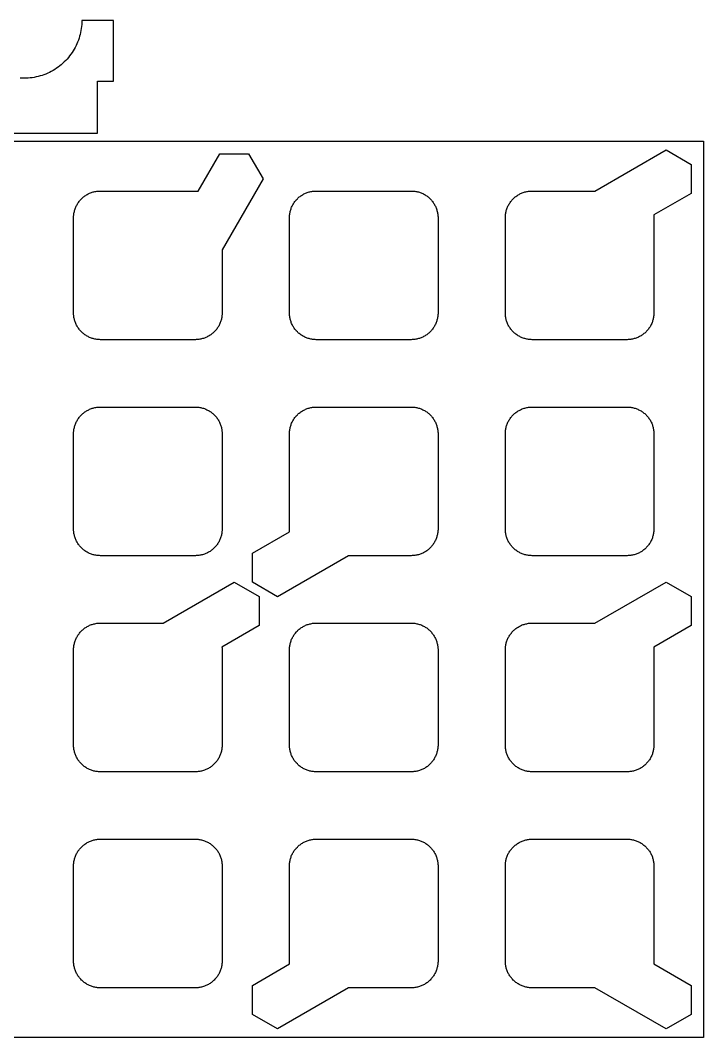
# Model space of a CAD drawing. Header units: millimetres. Extents: x -12 to 325, y -161 to 218.
# Drawn here: x 125.7 to 204.8, y -160.6 to -42.9 of the extents above; entities that cross this region are included whole.
import ezdxf

# ---------------------------------------------------------------- set-up
doc = ezdxf.new("R2010")
doc.units = ezdxf.units.MM
doc.header["$MEASUREMENT"] = 0
doc.layers.add('plot', color=12, linetype='Continuous', true_color=0xb80000)

msp = doc.modelspace()

# ---------------------------------------------------------------- linework, layer by layer
at = {"layer": 'plot'}
for points in [[(132.82, -42.88), (132.81, -43.11), (132.8, -43.35), (132.78, -43.58), (132.75, -43.81), (132.71, -44.04), (132.67, -44.27), (132.62, -44.5), (132.56, -44.72), (132.49, -44.95), (132.41, -45.17), (132.33, -45.39), (132.24, -45.6), (132.14, -45.81), (132.04, -46.02), (131.92, -46.22), (131.8, -46.42), (131.68, -46.62), (131.54, -46.81), (131.4, -47), (131.26, -47.18), (131.1, -47.36), (130.95, -47.53), (130.78, -47.69), (130.61, -47.85), (130.43, -48.01), (130.25, -48.15), (130.07, -48.29), (129.88, -48.43), (129.68, -48.56), (129.48, -48.68), (129.28, -48.79), (129.07, -48.9), (128.86, -49), (128.64, -49.09), (128.43, -49.17), (128.21, -49.25), (127.98, -49.32), (127.76, -49.38), (127.53, -49.43), (127.3, -49.48), (127.07, -49.52), (126.84, -49.55), (126.61, -49.57), (126.38, -49.58), (126.14, -49.59), (125.91, -49.58), (125.68, -49.57)], [(136.5, -42.88), (132.82, -42.88)], [(136.5, -49.93), (136.5, -42.88)], [(134.61, -52.93), (134.61, -49.93)], [(134.61, -49.93), (136.5, -49.93)], [(134.61, -55.93), (134.61, -52.93)], [(117.61, -55.93), (126.11, -55.93)], [(126.11, -55.93), (134.61, -55.93)], [(101.09, -56.86), (204.82, -56.86), (204.82, -160.59), (101.09, -160.59)], [(146.29, -62.64), (148.78, -58.33)], [(148.78, -58.33), (152.13, -58.33), (153.81, -61.23)], [(192.23, -62.63), (200.46, -57.88)], [(200.46, -57.88), (203.36, -59.55), (203.36, -62.9)], [(153.81, -61.23), (149.06, -69.45)], [(131.86, -65.73), (131.86, -65.62), (131.86, -65.51), (131.87, -65.41), (131.89, -65.3), (131.9, -65.2), (131.92, -65.1), (131.95, -64.99), (131.97, -64.89), (132, -64.79), (132.04, -64.69), (132.07, -64.59), (132.11, -64.49), (132.16, -64.39), (132.2, -64.3), (132.26, -64.21), (132.31, -64.12), (132.37, -64.03), (132.42, -63.94), (132.49, -63.85), (132.55, -63.77), (132.62, -63.69), (132.69, -63.61), (132.77, -63.53), (132.84, -63.46), (132.92, -63.39), (133, -63.32), (133.08, -63.26), (133.17, -63.19), (133.26, -63.13), (133.35, -63.08), (133.44, -63.02), (133.53, -62.97), (133.63, -62.93), (133.72, -62.88), (133.82, -62.84), (133.92, -62.8), (134.02, -62.77), (134.12, -62.74), (134.22, -62.71), (134.33, -62.69), (134.43, -62.67), (134.54, -62.65), (134.64, -62.64), (134.75, -62.63), (134.85, -62.63), (134.96, -62.63)], [(134.96, -62.63), (145.96, -62.63)], [(145.96, -62.63), (146.06, -62.63), (146.17, -62.63), (146.27, -62.64), (146.29, -62.64)], [(156.86, -65.73), (156.86, -65.62), (156.86, -65.51), (156.87, -65.41), (156.89, -65.3), (156.9, -65.2), (156.92, -65.1), (156.95, -64.99), (156.97, -64.89), (157, -64.79), (157.04, -64.69), (157.07, -64.59), (157.11, -64.49), (157.16, -64.39), (157.2, -64.3), (157.26, -64.21), (157.31, -64.12), (157.37, -64.03), (157.42, -63.94), (157.49, -63.85), (157.55, -63.77), (157.62, -63.69), (157.69, -63.61), (157.77, -63.53), (157.84, -63.46), (157.92, -63.39), (158, -63.32), (158.08, -63.26), (158.17, -63.19), (158.26, -63.13), (158.35, -63.08), (158.44, -63.02), (158.53, -62.97), (158.63, -62.93), (158.72, -62.88), (158.82, -62.84), (158.92, -62.8), (159.02, -62.77), (159.12, -62.74), (159.22, -62.71), (159.33, -62.69), (159.43, -62.67), (159.54, -62.65), (159.64, -62.64), (159.75, -62.63), (159.85, -62.63), (159.96, -62.63)], [(159.96, -62.63), (170.96, -62.63)], [(170.96, -62.63), (171.06, -62.63), (171.17, -62.63), (171.27, -62.64), (171.38, -62.65), (171.48, -62.67), (171.59, -62.69), (171.69, -62.71), (171.79, -62.74), (171.9, -62.77), (172, -62.8), (172.09, -62.84), (172.19, -62.88), (172.29, -62.93), (172.38, -62.97), (172.48, -63.02), (172.57, -63.08), (172.66, -63.13), (172.75, -63.19), (172.83, -63.26), (172.91, -63.32), (172.99, -63.39), (173.07, -63.46), (173.15, -63.53), (173.22, -63.61), (173.29, -63.69), (173.36, -63.77), (173.43, -63.85), (173.49, -63.94), (173.55, -64.03), (173.61, -64.12), (173.66, -64.21), (173.71, -64.3), (173.76, -64.39), (173.8, -64.49), (173.84, -64.59), (173.88, -64.69), (173.91, -64.79), (173.94, -64.89), (173.97, -64.99), (173.99, -65.1), (174.01, -65.2), (174.03, -65.3), (174.04, -65.41), (174.05, -65.51), (174.06, -65.62), (174.06, -65.73)], [(181.86, -65.73), (181.86, -65.62), (181.86, -65.51), (181.87, -65.41), (181.89, -65.3), (181.9, -65.2), (181.92, -65.1), (181.95, -64.99), (181.97, -64.89), (182, -64.79), (182.04, -64.69), (182.07, -64.59), (182.11, -64.49), (182.16, -64.39), (182.2, -64.3), (182.26, -64.21), (182.31, -64.12), (182.37, -64.03), (182.42, -63.94), (182.49, -63.85), (182.55, -63.77), (182.62, -63.69), (182.69, -63.61), (182.77, -63.53), (182.84, -63.46), (182.92, -63.39), (183, -63.32), (183.08, -63.26), (183.17, -63.19), (183.26, -63.13), (183.35, -63.08), (183.44, -63.02), (183.53, -62.97), (183.63, -62.93), (183.72, -62.88), (183.82, -62.84), (183.92, -62.8), (184.02, -62.77), (184.12, -62.74), (184.22, -62.71), (184.33, -62.69), (184.43, -62.67), (184.54, -62.65), (184.64, -62.64), (184.75, -62.63), (184.85, -62.63), (184.96, -62.63)], [(184.96, -62.63), (192.23, -62.63)], [(203.36, -62.9), (199.04, -65.39)], [(131.86, -76.73), (131.86, -65.73)], [(156.86, -76.73), (156.86, -65.73)], [(174.06, -65.73), (174.06, -76.73)], [(181.86, -76.73), (181.86, -65.73)], [(199.04, -65.39), (199.04, -65.41), (199.05, -65.51), (199.06, -65.62), (199.06, -65.73)], [(199.06, -65.73), (199.06, -76.73)], [(149.06, -69.45), (149.06, -76.73)], [(134.96, -79.83), (134.85, -79.82), (134.75, -79.82), (134.64, -79.81), (134.54, -79.8), (134.43, -79.78), (134.33, -79.76), (134.22, -79.74), (134.12, -79.71), (134.02, -79.68), (133.92, -79.65), (133.82, -79.61), (133.72, -79.57), (133.63, -79.53), (133.53, -79.48), (133.44, -79.43), (133.35, -79.37), (133.26, -79.32), (133.17, -79.26), (133.08, -79.2), (133, -79.13), (132.92, -79.06), (132.84, -78.99), (132.77, -78.92), (132.69, -78.84), (132.62, -78.76), (132.55, -78.68), (132.49, -78.6), (132.42, -78.51), (132.37, -78.43), (132.31, -78.34), (132.26, -78.25), (132.2, -78.15), (132.16, -78.06), (132.11, -77.96), (132.07, -77.86), (132.04, -77.76), (132, -77.66), (131.97, -77.56), (131.95, -77.46), (131.92, -77.36), (131.9, -77.25), (131.89, -77.15), (131.87, -77.04), (131.86, -76.94), (131.86, -76.83), (131.86, -76.73)], [(149.06, -76.73), (149.06, -76.83), (149.05, -76.94), (149.04, -77.04), (149.03, -77.15), (149.01, -77.25), (148.99, -77.36), (148.97, -77.46), (148.94, -77.56), (148.91, -77.66), (148.88, -77.76), (148.84, -77.86), (148.8, -77.96), (148.76, -78.06), (148.71, -78.15), (148.66, -78.25), (148.61, -78.34), (148.55, -78.43), (148.49, -78.51), (148.43, -78.6), (148.36, -78.68), (148.29, -78.76), (148.22, -78.84), (148.15, -78.92), (148.07, -78.99), (147.99, -79.06), (147.91, -79.13), (147.83, -79.2), (147.75, -79.26), (147.66, -79.32), (147.57, -79.37), (147.48, -79.43), (147.38, -79.48), (147.29, -79.53), (147.19, -79.57), (147.09, -79.61), (147, -79.65), (146.9, -79.68), (146.79, -79.71), (146.69, -79.74), (146.59, -79.76), (146.48, -79.78), (146.38, -79.8), (146.27, -79.81), (146.17, -79.82), (146.06, -79.82), (145.96, -79.83)], [(159.96, -79.83), (159.85, -79.82), (159.75, -79.82), (159.64, -79.81), (159.54, -79.8), (159.43, -79.78), (159.33, -79.76), (159.22, -79.74), (159.12, -79.71), (159.02, -79.68), (158.92, -79.65), (158.82, -79.61), (158.72, -79.57), (158.63, -79.53), (158.53, -79.48), (158.44, -79.43), (158.35, -79.37), (158.26, -79.32), (158.17, -79.26), (158.08, -79.2), (158, -79.13), (157.92, -79.06), (157.84, -78.99), (157.77, -78.92), (157.69, -78.84), (157.62, -78.76), (157.55, -78.68), (157.49, -78.6), (157.42, -78.51), (157.37, -78.43), (157.31, -78.34), (157.26, -78.25), (157.2, -78.15), (157.16, -78.06), (157.11, -77.96), (157.07, -77.86), (157.04, -77.76), (157, -77.66), (156.97, -77.56), (156.95, -77.46), (156.92, -77.36), (156.9, -77.25), (156.89, -77.15), (156.87, -77.04), (156.86, -76.94), (156.86, -76.83), (156.86, -76.73)], [(174.06, -76.73), (174.06, -76.83), (174.05, -76.94), (174.04, -77.04), (174.03, -77.15), (174.01, -77.25), (173.99, -77.36), (173.97, -77.46), (173.94, -77.56), (173.91, -77.66), (173.88, -77.76), (173.84, -77.86), (173.8, -77.96), (173.76, -78.06), (173.71, -78.15), (173.66, -78.25), (173.61, -78.34), (173.55, -78.43), (173.49, -78.51), (173.43, -78.6), (173.36, -78.68), (173.29, -78.76), (173.22, -78.84), (173.15, -78.92), (173.07, -78.99), (172.99, -79.06), (172.91, -79.13), (172.83, -79.2), (172.75, -79.26), (172.66, -79.32), (172.57, -79.37), (172.48, -79.43), (172.38, -79.48), (172.29, -79.53), (172.19, -79.57), (172.09, -79.61), (172, -79.65), (171.9, -79.68), (171.79, -79.71), (171.69, -79.74), (171.59, -79.76), (171.48, -79.78), (171.38, -79.8), (171.27, -79.81), (171.17, -79.82), (171.06, -79.82), (170.96, -79.83)], [(184.96, -79.83), (184.85, -79.82), (184.75, -79.82), (184.64, -79.81), (184.54, -79.8), (184.43, -79.78), (184.33, -79.76), (184.22, -79.74), (184.12, -79.71), (184.02, -79.68), (183.92, -79.65), (183.82, -79.61), (183.72, -79.57), (183.63, -79.53), (183.53, -79.48), (183.44, -79.43), (183.35, -79.37), (183.26, -79.32), (183.17, -79.26), (183.08, -79.2), (183, -79.13), (182.92, -79.06), (182.84, -78.99), (182.77, -78.92), (182.69, -78.84), (182.62, -78.76), (182.55, -78.68), (182.49, -78.6), (182.42, -78.51), (182.37, -78.43), (182.31, -78.34), (182.26, -78.25), (182.2, -78.15), (182.16, -78.06), (182.11, -77.96), (182.07, -77.86), (182.04, -77.76), (182, -77.66), (181.97, -77.56), (181.95, -77.46), (181.92, -77.36), (181.9, -77.25), (181.89, -77.15), (181.87, -77.04), (181.86, -76.94), (181.86, -76.83), (181.86, -76.73)], [(199.06, -76.73), (199.06, -76.83), (199.05, -76.94), (199.04, -77.04), (199.03, -77.15), (199.01, -77.25), (198.99, -77.36), (198.97, -77.46), (198.94, -77.56), (198.91, -77.66), (198.88, -77.76), (198.84, -77.86), (198.8, -77.96), (198.76, -78.06), (198.71, -78.15), (198.66, -78.25), (198.61, -78.34), (198.55, -78.43), (198.49, -78.51), (198.43, -78.6), (198.36, -78.68), (198.29, -78.76), (198.22, -78.84), (198.15, -78.92), (198.07, -78.99), (197.99, -79.06), (197.91, -79.13), (197.83, -79.2), (197.75, -79.26), (197.66, -79.32), (197.57, -79.37), (197.48, -79.43), (197.38, -79.48), (197.29, -79.53), (197.19, -79.57), (197.09, -79.61), (197, -79.65), (196.9, -79.68), (196.79, -79.71), (196.69, -79.74), (196.59, -79.76), (196.48, -79.78), (196.38, -79.8), (196.27, -79.81), (196.17, -79.82), (196.06, -79.82), (195.96, -79.83)], [(145.96, -79.83), (134.96, -79.83)], [(170.96, -79.83), (159.96, -79.83)], [(195.96, -79.83), (184.96, -79.83)], [(131.86, -90.73), (131.86, -90.62), (131.86, -90.51), (131.87, -90.41), (131.89, -90.3), (131.9, -90.2), (131.92, -90.1), (131.95, -89.99), (131.97, -89.89), (132, -89.79), (132.04, -89.69), (132.07, -89.59), (132.11, -89.49), (132.16, -89.39), (132.2, -89.3), (132.26, -89.21), (132.31, -89.12), (132.37, -89.03), (132.42, -88.94), (132.49, -88.85), (132.55, -88.77), (132.62, -88.69), (132.69, -88.61), (132.77, -88.53), (132.84, -88.46), (132.92, -88.39), (133, -88.32), (133.08, -88.26), (133.17, -88.19), (133.26, -88.13), (133.35, -88.08), (133.44, -88.02), (133.53, -87.97), (133.63, -87.93), (133.72, -87.88), (133.82, -87.84), (133.92, -87.8), (134.02, -87.77), (134.12, -87.74), (134.22, -87.71), (134.33, -87.69), (134.43, -87.67), (134.54, -87.65), (134.64, -87.64), (134.75, -87.63), (134.85, -87.63), (134.96, -87.63)], [(134.96, -87.63), (145.96, -87.63)], [(145.96, -87.63), (146.06, -87.63), (146.17, -87.63), (146.27, -87.64), (146.38, -87.65), (146.48, -87.67), (146.59, -87.69), (146.69, -87.71), (146.79, -87.74), (146.9, -87.77), (147, -87.8), (147.09, -87.84), (147.19, -87.88), (147.29, -87.93), (147.38, -87.97), (147.48, -88.02), (147.57, -88.08), (147.66, -88.13), (147.75, -88.19), (147.83, -88.26), (147.91, -88.32), (147.99, -88.39), (148.07, -88.46), (148.15, -88.53), (148.22, -88.61), (148.29, -88.69), (148.36, -88.77), (148.43, -88.85), (148.49, -88.94), (148.55, -89.03), (148.61, -89.12), (148.66, -89.21), (148.71, -89.3), (148.76, -89.39), (148.8, -89.49), (148.84, -89.59), (148.88, -89.69), (148.91, -89.79), (148.94, -89.89), (148.97, -89.99), (148.99, -90.1), (149.01, -90.2), (149.03, -90.3), (149.04, -90.41), (149.05, -90.51), (149.06, -90.62), (149.06, -90.73)], [(156.86, -90.73), (156.86, -90.62), (156.86, -90.51), (156.87, -90.41), (156.89, -90.3), (156.9, -90.2), (156.92, -90.1), (156.95, -89.99), (156.97, -89.89), (157, -89.79), (157.04, -89.69), (157.07, -89.59), (157.11, -89.49), (157.16, -89.39), (157.2, -89.3), (157.26, -89.21), (157.31, -89.12), (157.37, -89.03), (157.42, -88.94), (157.49, -88.85), (157.55, -88.77), (157.62, -88.69), (157.69, -88.61), (157.77, -88.53), (157.84, -88.46), (157.92, -88.39), (158, -88.32), (158.08, -88.26), (158.17, -88.19), (158.26, -88.13), (158.35, -88.08), (158.44, -88.02), (158.53, -87.97), (158.63, -87.93), (158.72, -87.88), (158.82, -87.84), (158.92, -87.8), (159.02, -87.77), (159.12, -87.74), (159.22, -87.71), (159.33, -87.69), (159.43, -87.67), (159.54, -87.65), (159.64, -87.64), (159.75, -87.63), (159.85, -87.63), (159.96, -87.63)], [(159.96, -87.63), (170.96, -87.63)], [(170.96, -87.63), (171.06, -87.63), (171.17, -87.63), (171.27, -87.64), (171.38, -87.65), (171.48, -87.67), (171.59, -87.69), (171.69, -87.71), (171.79, -87.74), (171.9, -87.77), (172, -87.8), (172.09, -87.84), (172.19, -87.88), (172.29, -87.93), (172.38, -87.97), (172.48, -88.02), (172.57, -88.08), (172.66, -88.13), (172.75, -88.19), (172.83, -88.26), (172.91, -88.32), (172.99, -88.39), (173.07, -88.46), (173.15, -88.53), (173.22, -88.61), (173.29, -88.69), (173.36, -88.77), (173.43, -88.85), (173.49, -88.94), (173.55, -89.03), (173.61, -89.12), (173.66, -89.21), (173.71, -89.3), (173.76, -89.39), (173.8, -89.49), (173.84, -89.59), (173.88, -89.69), (173.91, -89.79), (173.94, -89.89), (173.97, -89.99), (173.99, -90.1), (174.01, -90.2), (174.03, -90.3), (174.04, -90.41), (174.05, -90.51), (174.06, -90.62), (174.06, -90.73)], [(181.86, -90.73), (181.86, -90.62), (181.86, -90.51), (181.87, -90.41), (181.89, -90.3), (181.9, -90.2), (181.92, -90.1), (181.95, -89.99), (181.97, -89.89), (182, -89.79), (182.04, -89.69), (182.07, -89.59), (182.11, -89.49), (182.16, -89.39), (182.2, -89.3), (182.26, -89.21), (182.31, -89.12), (182.37, -89.03), (182.42, -88.94), (182.49, -88.85), (182.55, -88.77), (182.62, -88.69), (182.69, -88.61), (182.77, -88.53), (182.84, -88.46), (182.92, -88.39), (183, -88.32), (183.08, -88.26), (183.17, -88.19), (183.26, -88.13), (183.35, -88.08), (183.44, -88.02), (183.53, -87.97), (183.63, -87.93), (183.72, -87.88), (183.82, -87.84), (183.92, -87.8), (184.02, -87.77), (184.12, -87.74), (184.22, -87.71), (184.33, -87.69), (184.43, -87.67), (184.54, -87.65), (184.64, -87.64), (184.75, -87.63), (184.85, -87.63), (184.96, -87.63)], [(184.96, -87.63), (195.96, -87.63)], [(195.96, -87.63), (196.06, -87.63), (196.17, -87.63), (196.27, -87.64), (196.38, -87.65), (196.48, -87.67), (196.59, -87.69), (196.69, -87.71), (196.79, -87.74), (196.9, -87.77), (197, -87.8), (197.09, -87.84), (197.19, -87.88), (197.29, -87.93), (197.38, -87.97), (197.48, -88.02), (197.57, -88.08), (197.66, -88.13), (197.75, -88.19), (197.83, -88.26), (197.91, -88.32), (197.99, -88.39), (198.07, -88.46), (198.15, -88.53), (198.22, -88.61), (198.29, -88.69), (198.36, -88.77), (198.43, -88.85), (198.49, -88.94), (198.55, -89.03), (198.61, -89.12), (198.66, -89.21), (198.71, -89.3), (198.76, -89.39), (198.8, -89.49), (198.84, -89.59), (198.88, -89.69), (198.91, -89.79), (198.94, -89.89), (198.97, -89.99), (198.99, -90.1), (199.01, -90.2), (199.03, -90.3), (199.04, -90.41), (199.05, -90.51), (199.06, -90.62), (199.06, -90.73)], [(131.86, -101.73), (131.86, -90.73)], [(149.06, -90.73), (149.06, -101.73)], [(156.86, -101.73), (156.86, -90.73)], [(174.06, -90.73), (174.06, -101.73)], [(181.86, -101.73), (181.86, -90.73)], [(199.06, -90.73), (199.06, -101.73)], [(134.96, -104.83), (134.85, -104.82), (134.75, -104.82), (134.64, -104.81), (134.54, -104.8), (134.43, -104.78), (134.33, -104.76), (134.22, -104.74), (134.12, -104.71), (134.02, -104.68), (133.92, -104.65), (133.82, -104.61), (133.72, -104.57), (133.63, -104.53), (133.53, -104.48), (133.44, -104.43), (133.35, -104.37), (133.26, -104.32), (133.17, -104.26), (133.08, -104.2), (133, -104.13), (132.92, -104.06), (132.84, -103.99), (132.77, -103.92), (132.69, -103.84), (132.62, -103.76), (132.55, -103.68), (132.49, -103.6), (132.42, -103.51), (132.37, -103.43), (132.31, -103.34), (132.26, -103.25), (132.2, -103.15), (132.16, -103.06), (132.11, -102.96), (132.07, -102.86), (132.04, -102.76), (132, -102.66), (131.97, -102.56), (131.95, -102.46), (131.92, -102.36), (131.9, -102.25), (131.89, -102.15), (131.87, -102.04), (131.86, -101.94), (131.86, -101.83), (131.86, -101.73)], [(149.06, -101.73), (149.06, -101.83), (149.05, -101.94), (149.04, -102.04), (149.03, -102.15), (149.01, -102.25), (148.99, -102.36), (148.97, -102.46), (148.94, -102.56), (148.91, -102.66), (148.88, -102.76), (148.84, -102.86), (148.8, -102.96), (148.76, -103.06), (148.71, -103.15), (148.66, -103.25), (148.61, -103.34), (148.55, -103.43), (148.49, -103.51), (148.43, -103.6), (148.36, -103.68), (148.29, -103.76), (148.22, -103.84), (148.15, -103.92), (148.07, -103.99), (147.99, -104.06), (147.91, -104.13), (147.83, -104.2), (147.75, -104.26), (147.66, -104.32), (147.57, -104.37), (147.48, -104.43), (147.38, -104.48), (147.29, -104.53), (147.19, -104.57), (147.09, -104.61), (147, -104.65), (146.9, -104.68), (146.79, -104.71), (146.69, -104.74), (146.59, -104.76), (146.48, -104.78), (146.38, -104.8), (146.27, -104.81), (146.17, -104.82), (146.06, -104.82), (145.96, -104.83)], [(152.56, -104.55), (156.88, -102.06)], [(156.88, -102.06), (156.87, -102.04), (156.86, -101.94), (156.86, -101.83), (156.86, -101.73)], [(174.06, -101.73), (174.06, -101.83), (174.05, -101.94), (174.04, -102.04), (174.03, -102.15), (174.01, -102.25), (173.99, -102.36), (173.97, -102.46), (173.94, -102.56), (173.91, -102.66), (173.88, -102.76), (173.84, -102.86), (173.8, -102.96), (173.76, -103.06), (173.71, -103.15), (173.66, -103.25), (173.61, -103.34), (173.55, -103.43), (173.49, -103.51), (173.43, -103.6), (173.36, -103.68), (173.29, -103.76), (173.22, -103.84), (173.15, -103.92), (173.07, -103.99), (172.99, -104.06), (172.91, -104.13), (172.83, -104.2), (172.75, -104.26), (172.66, -104.32), (172.57, -104.37), (172.48, -104.43), (172.38, -104.48), (172.29, -104.53), (172.19, -104.57), (172.09, -104.61), (172, -104.65), (171.9, -104.68), (171.79, -104.71), (171.69, -104.74), (171.59, -104.76), (171.48, -104.78), (171.38, -104.8), (171.27, -104.81), (171.17, -104.82), (171.06, -104.82), (170.96, -104.83)], [(184.96, -104.83), (184.85, -104.82), (184.75, -104.82), (184.64, -104.81), (184.54, -104.8), (184.43, -104.78), (184.33, -104.76), (184.22, -104.74), (184.12, -104.71), (184.02, -104.68), (183.92, -104.65), (183.82, -104.61), (183.72, -104.57), (183.63, -104.53), (183.53, -104.48), (183.44, -104.43), (183.35, -104.37), (183.26, -104.32), (183.17, -104.26), (183.08, -104.2), (183, -104.13), (182.92, -104.06), (182.84, -103.99), (182.77, -103.92), (182.69, -103.84), (182.62, -103.76), (182.55, -103.68), (182.49, -103.6), (182.42, -103.51), (182.37, -103.43), (182.31, -103.34), (182.26, -103.25), (182.2, -103.15), (182.16, -103.06), (182.11, -102.96), (182.07, -102.86), (182.04, -102.76), (182, -102.66), (181.97, -102.56), (181.95, -102.46), (181.92, -102.36), (181.9, -102.25), (181.89, -102.15), (181.87, -102.04), (181.86, -101.94), (181.86, -101.83), (181.86, -101.73)], [(199.06, -101.73), (199.06, -101.83), (199.05, -101.94), (199.04, -102.04), (199.03, -102.15), (199.01, -102.25), (198.99, -102.36), (198.97, -102.46), (198.94, -102.56), (198.91, -102.66), (198.88, -102.76), (198.84, -102.86), (198.8, -102.96), (198.76, -103.06), (198.71, -103.15), (198.66, -103.25), (198.61, -103.34), (198.55, -103.43), (198.49, -103.51), (198.43, -103.6), (198.36, -103.68), (198.29, -103.76), (198.22, -103.84), (198.15, -103.92), (198.07, -103.99), (197.99, -104.06), (197.91, -104.13), (197.83, -104.2), (197.75, -104.26), (197.66, -104.32), (197.57, -104.37), (197.48, -104.43), (197.38, -104.48), (197.29, -104.53), (197.19, -104.57), (197.09, -104.61), (197, -104.65), (196.9, -104.68), (196.79, -104.71), (196.69, -104.74), (196.59, -104.76), (196.48, -104.78), (196.38, -104.8), (196.27, -104.81), (196.17, -104.82), (196.06, -104.82), (195.96, -104.83)], [(152.56, -107.9), (152.56, -104.55)], [(145.96, -104.83), (134.96, -104.83)], [(163.68, -104.83), (155.46, -109.57)], [(170.96, -104.83), (163.68, -104.83)], [(195.96, -104.83), (184.96, -104.83)], [(142.23, -112.63), (150.46, -107.88)], [(150.46, -107.88), (153.36, -109.55), (153.36, -112.9)], [(155.46, -109.57), (152.56, -107.9)], [(192.23, -112.63), (200.46, -107.88)], [(200.46, -107.88), (203.36, -109.55), (203.36, -112.9)], [(131.86, -115.73), (131.86, -115.62), (131.86, -115.51), (131.87, -115.41), (131.89, -115.3), (131.9, -115.2), (131.92, -115.1), (131.95, -114.99), (131.97, -114.89), (132, -114.79), (132.04, -114.69), (132.07, -114.59), (132.11, -114.49), (132.16, -114.39), (132.2, -114.3), (132.26, -114.21), (132.31, -114.12), (132.37, -114.03), (132.42, -113.94), (132.49, -113.85), (132.55, -113.77), (132.62, -113.69), (132.69, -113.61), (132.77, -113.53), (132.84, -113.46), (132.92, -113.39), (133, -113.32), (133.08, -113.26), (133.17, -113.19), (133.26, -113.13), (133.35, -113.08), (133.44, -113.02), (133.53, -112.97), (133.63, -112.93), (133.72, -112.88), (133.82, -112.84), (133.92, -112.8), (134.02, -112.77), (134.12, -112.74), (134.22, -112.71), (134.33, -112.69), (134.43, -112.67), (134.54, -112.65), (134.64, -112.64), (134.75, -112.63), (134.85, -112.63), (134.96, -112.63)], [(134.96, -112.63), (142.23, -112.63)], [(153.36, -112.9), (149.04, -115.39)], [(156.86, -115.73), (156.86, -115.62), (156.86, -115.51), (156.87, -115.41), (156.89, -115.3), (156.9, -115.2), (156.92, -115.1), (156.95, -114.99), (156.97, -114.89), (157, -114.79), (157.04, -114.69), (157.07, -114.59), (157.11, -114.49), (157.16, -114.39), (157.2, -114.3), (157.26, -114.21), (157.31, -114.12), (157.37, -114.03), (157.42, -113.94), (157.49, -113.85), (157.55, -113.77), (157.62, -113.69), (157.69, -113.61), (157.77, -113.53), (157.84, -113.46), (157.92, -113.39), (158, -113.32), (158.08, -113.26), (158.17, -113.19), (158.26, -113.13), (158.35, -113.08), (158.44, -113.02), (158.53, -112.97), (158.63, -112.93), (158.72, -112.88), (158.82, -112.84), (158.92, -112.8), (159.02, -112.77), (159.12, -112.74), (159.22, -112.71), (159.33, -112.69), (159.43, -112.67), (159.54, -112.65), (159.64, -112.64), (159.75, -112.63), (159.85, -112.63), (159.96, -112.63)], [(159.96, -112.63), (170.96, -112.63)], [(170.96, -112.63), (171.06, -112.63), (171.17, -112.63), (171.27, -112.64), (171.38, -112.65), (171.48, -112.67), (171.59, -112.69), (171.69, -112.71), (171.79, -112.74), (171.9, -112.77), (172, -112.8), (172.09, -112.84), (172.19, -112.88), (172.29, -112.93), (172.38, -112.97), (172.48, -113.02), (172.57, -113.08), (172.66, -113.13), (172.75, -113.19), (172.83, -113.26), (172.91, -113.32), (172.99, -113.39), (173.07, -113.46), (173.15, -113.53), (173.22, -113.61), (173.29, -113.69), (173.36, -113.77), (173.43, -113.85), (173.49, -113.94), (173.55, -114.03), (173.61, -114.12), (173.66, -114.21), (173.71, -114.3), (173.76, -114.39), (173.8, -114.49), (173.84, -114.59), (173.88, -114.69), (173.91, -114.79), (173.94, -114.89), (173.97, -114.99), (173.99, -115.1), (174.01, -115.2), (174.03, -115.3), (174.04, -115.41), (174.05, -115.51), (174.06, -115.62), (174.06, -115.73)], [(181.86, -115.73), (181.86, -115.62), (181.86, -115.51), (181.87, -115.41), (181.89, -115.3), (181.9, -115.2), (181.92, -115.1), (181.95, -114.99), (181.97, -114.89), (182, -114.79), (182.04, -114.69), (182.07, -114.59), (182.11, -114.49), (182.16, -114.39), (182.2, -114.3), (182.26, -114.21), (182.31, -114.12), (182.37, -114.03), (182.42, -113.94), (182.49, -113.85), (182.55, -113.77), (182.62, -113.69), (182.69, -113.61), (182.77, -113.53), (182.84, -113.46), (182.92, -113.39), (183, -113.32), (183.08, -113.26), (183.17, -113.19), (183.26, -113.13), (183.35, -113.08), (183.44, -113.02), (183.53, -112.97), (183.63, -112.93), (183.72, -112.88), (183.82, -112.84), (183.92, -112.8), (184.02, -112.77), (184.12, -112.74), (184.22, -112.71), (184.33, -112.69), (184.43, -112.67), (184.54, -112.65), (184.64, -112.64), (184.75, -112.63), (184.85, -112.63), (184.96, -112.63)], [(184.96, -112.63), (192.23, -112.63)], [(203.36, -112.9), (199.04, -115.39)], [(131.86, -126.73), (131.86, -115.73)], [(149.04, -115.39), (149.04, -115.41), (149.05, -115.51), (149.06, -115.62), (149.06, -115.73)], [(149.06, -115.73), (149.06, -126.73)], [(156.86, -126.73), (156.86, -115.73)], [(174.06, -115.73), (174.06, -126.73)], [(181.86, -126.73), (181.86, -115.73)], [(199.04, -115.39), (199.04, -115.41), (199.05, -115.51), (199.06, -115.62), (199.06, -115.73)], [(199.06, -115.73), (199.06, -126.73)], [(134.96, -129.83), (134.85, -129.82), (134.75, -129.82), (134.64, -129.81), (134.54, -129.8), (134.43, -129.78), (134.33, -129.76), (134.22, -129.74), (134.12, -129.71), (134.02, -129.68), (133.92, -129.65), (133.82, -129.61), (133.72, -129.57), (133.63, -129.53), (133.53, -129.48), (133.44, -129.43), (133.35, -129.37), (133.26, -129.32), (133.17, -129.26), (133.08, -129.2), (133, -129.13), (132.92, -129.06), (132.84, -128.99), (132.77, -128.92), (132.69, -128.84), (132.62, -128.76), (132.55, -128.68), (132.49, -128.6), (132.42, -128.51), (132.37, -128.43), (132.31, -128.34), (132.26, -128.25), (132.2, -128.15), (132.16, -128.06), (132.11, -127.96), (132.07, -127.86), (132.04, -127.76), (132, -127.66), (131.97, -127.56), (131.95, -127.46), (131.92, -127.36), (131.9, -127.25), (131.89, -127.15), (131.87, -127.04), (131.86, -126.94), (131.86, -126.83), (131.86, -126.73)], [(149.06, -126.73), (149.06, -126.83), (149.05, -126.94), (149.04, -127.04), (149.03, -127.15), (149.01, -127.25), (148.99, -127.36), (148.97, -127.46), (148.94, -127.56), (148.91, -127.66), (148.88, -127.76), (148.84, -127.86), (148.8, -127.96), (148.76, -128.06), (148.71, -128.15), (148.66, -128.25), (148.61, -128.34), (148.55, -128.43), (148.49, -128.51), (148.43, -128.6), (148.36, -128.68), (148.29, -128.76), (148.22, -128.84), (148.15, -128.92), (148.07, -128.99), (147.99, -129.06), (147.91, -129.13), (147.83, -129.2), (147.75, -129.26), (147.66, -129.32), (147.57, -129.37), (147.48, -129.43), (147.38, -129.48), (147.29, -129.53), (147.19, -129.57), (147.09, -129.61), (147, -129.65), (146.9, -129.68), (146.79, -129.71), (146.69, -129.74), (146.59, -129.76), (146.48, -129.78), (146.38, -129.8), (146.27, -129.81), (146.17, -129.82), (146.06, -129.82), (145.96, -129.83)], [(159.96, -129.83), (159.85, -129.82), (159.75, -129.82), (159.64, -129.81), (159.54, -129.8), (159.43, -129.78), (159.33, -129.76), (159.22, -129.74), (159.12, -129.71), (159.02, -129.68), (158.92, -129.65), (158.82, -129.61), (158.72, -129.57), (158.63, -129.53), (158.53, -129.48), (158.44, -129.43), (158.35, -129.37), (158.26, -129.32), (158.17, -129.26), (158.08, -129.2), (158, -129.13), (157.92, -129.06), (157.84, -128.99), (157.77, -128.92), (157.69, -128.84), (157.62, -128.76), (157.55, -128.68), (157.49, -128.6), (157.42, -128.51), (157.37, -128.43), (157.31, -128.34), (157.26, -128.25), (157.2, -128.15), (157.16, -128.06), (157.11, -127.96), (157.07, -127.86), (157.04, -127.76), (157, -127.66), (156.97, -127.56), (156.95, -127.46), (156.92, -127.36), (156.9, -127.25), (156.89, -127.15), (156.87, -127.04), (156.86, -126.94), (156.86, -126.83), (156.86, -126.73)], [(174.06, -126.73), (174.06, -126.83), (174.05, -126.94), (174.04, -127.04), (174.03, -127.15), (174.01, -127.25), (173.99, -127.36), (173.97, -127.46), (173.94, -127.56), (173.91, -127.66), (173.88, -127.76), (173.84, -127.86), (173.8, -127.96), (173.76, -128.06), (173.71, -128.15), (173.66, -128.25), (173.61, -128.34), (173.55, -128.43), (173.49, -128.51), (173.43, -128.6), (173.36, -128.68), (173.29, -128.76), (173.22, -128.84), (173.15, -128.92), (173.07, -128.99), (172.99, -129.06), (172.91, -129.13), (172.83, -129.2), (172.75, -129.26), (172.66, -129.32), (172.57, -129.37), (172.48, -129.43), (172.38, -129.48), (172.29, -129.53), (172.19, -129.57), (172.09, -129.61), (172, -129.65), (171.9, -129.68), (171.79, -129.71), (171.69, -129.74), (171.59, -129.76), (171.48, -129.78), (171.38, -129.8), (171.27, -129.81), (171.17, -129.82), (171.06, -129.82), (170.96, -129.83)], [(184.96, -129.83), (184.85, -129.82), (184.75, -129.82), (184.64, -129.81), (184.54, -129.8), (184.43, -129.78), (184.33, -129.76), (184.22, -129.74), (184.12, -129.71), (184.02, -129.68), (183.92, -129.65), (183.82, -129.61), (183.72, -129.57), (183.63, -129.53), (183.53, -129.48), (183.44, -129.43), (183.35, -129.37), (183.26, -129.32), (183.17, -129.26), (183.08, -129.2), (183, -129.13), (182.92, -129.06), (182.84, -128.99), (182.77, -128.92), (182.69, -128.84), (182.62, -128.76), (182.55, -128.68), (182.49, -128.6), (182.42, -128.51), (182.37, -128.43), (182.31, -128.34), (182.26, -128.25), (182.2, -128.15), (182.16, -128.06), (182.11, -127.96), (182.07, -127.86), (182.04, -127.76), (182, -127.66), (181.97, -127.56), (181.95, -127.46), (181.92, -127.36), (181.9, -127.25), (181.89, -127.15), (181.87, -127.04), (181.86, -126.94), (181.86, -126.83), (181.86, -126.73)], [(199.06, -126.73), (199.06, -126.83), (199.05, -126.94), (199.04, -127.04), (199.03, -127.15), (199.01, -127.25), (198.99, -127.36), (198.97, -127.46), (198.94, -127.56), (198.91, -127.66), (198.88, -127.76), (198.84, -127.86), (198.8, -127.96), (198.76, -128.06), (198.71, -128.15), (198.66, -128.25), (198.61, -128.34), (198.55, -128.43), (198.49, -128.51), (198.43, -128.6), (198.36, -128.68), (198.29, -128.76), (198.22, -128.84), (198.15, -128.92), (198.07, -128.99), (197.99, -129.06), (197.91, -129.13), (197.83, -129.2), (197.75, -129.26), (197.66, -129.32), (197.57, -129.37), (197.48, -129.43), (197.38, -129.48), (197.29, -129.53), (197.19, -129.57), (197.09, -129.61), (197, -129.65), (196.9, -129.68), (196.79, -129.71), (196.69, -129.74), (196.59, -129.76), (196.48, -129.78), (196.38, -129.8), (196.27, -129.81), (196.17, -129.82), (196.06, -129.82), (195.96, -129.83)], [(145.96, -129.83), (134.96, -129.83)], [(170.96, -129.83), (159.96, -129.83)], [(195.96, -129.83), (184.96, -129.83)], [(131.86, -140.73), (131.86, -140.62), (131.86, -140.51), (131.87, -140.41), (131.89, -140.3), (131.9, -140.2), (131.92, -140.1), (131.95, -139.99), (131.97, -139.89), (132, -139.79), (132.04, -139.69), (132.07, -139.59), (132.11, -139.49), (132.16, -139.39), (132.2, -139.3), (132.26, -139.21), (132.31, -139.12), (132.37, -139.03), (132.42, -138.94), (132.49, -138.85), (132.55, -138.77), (132.62, -138.69), (132.69, -138.61), (132.77, -138.53), (132.84, -138.46), (132.92, -138.39), (133, -138.32), (133.08, -138.26), (133.17, -138.19), (133.26, -138.13), (133.35, -138.08), (133.44, -138.02), (133.53, -137.97), (133.63, -137.93), (133.72, -137.88), (133.82, -137.84), (133.92, -137.8), (134.02, -137.77), (134.12, -137.74), (134.22, -137.71), (134.33, -137.69), (134.43, -137.67), (134.54, -137.65), (134.64, -137.64), (134.75, -137.63), (134.85, -137.63), (134.96, -137.63)], [(134.96, -137.63), (145.96, -137.63)], [(145.96, -137.63), (146.06, -137.63), (146.17, -137.63), (146.27, -137.64), (146.38, -137.65), (146.48, -137.67), (146.59, -137.69), (146.69, -137.71), (146.79, -137.74), (146.9, -137.77), (147, -137.8), (147.09, -137.84), (147.19, -137.88), (147.29, -137.93), (147.38, -137.97), (147.48, -138.02), (147.57, -138.08), (147.66, -138.13), (147.75, -138.19), (147.83, -138.26), (147.91, -138.32), (147.99, -138.39), (148.07, -138.46), (148.15, -138.53), (148.22, -138.61), (148.29, -138.69), (148.36, -138.77), (148.43, -138.85), (148.49, -138.94), (148.55, -139.03), (148.61, -139.12), (148.66, -139.21), (148.71, -139.3), (148.76, -139.39), (148.8, -139.49), (148.84, -139.59), (148.88, -139.69), (148.91, -139.79), (148.94, -139.89), (148.97, -139.99), (148.99, -140.1), (149.01, -140.2), (149.03, -140.3), (149.04, -140.41), (149.05, -140.51), (149.06, -140.62), (149.06, -140.73)], [(156.86, -140.73), (156.86, -140.62), (156.86, -140.51), (156.87, -140.41), (156.89, -140.3), (156.9, -140.2), (156.92, -140.1), (156.95, -139.99), (156.97, -139.89), (157, -139.79), (157.04, -139.69), (157.07, -139.59), (157.11, -139.49), (157.16, -139.39), (157.2, -139.3), (157.26, -139.21), (157.31, -139.12), (157.37, -139.03), (157.42, -138.94), (157.49, -138.85), (157.55, -138.77), (157.62, -138.69), (157.69, -138.61), (157.77, -138.53), (157.84, -138.46), (157.92, -138.39), (158, -138.32), (158.08, -138.26), (158.17, -138.19), (158.26, -138.13), (158.35, -138.08), (158.44, -138.02), (158.53, -137.97), (158.63, -137.93), (158.72, -137.88), (158.82, -137.84), (158.92, -137.8), (159.02, -137.77), (159.12, -137.74), (159.22, -137.71), (159.33, -137.69), (159.43, -137.67), (159.54, -137.65), (159.64, -137.64), (159.75, -137.63), (159.85, -137.63), (159.96, -137.63)], [(159.96, -137.63), (170.96, -137.63)], [(170.96, -137.63), (171.06, -137.63), (171.17, -137.63), (171.27, -137.64), (171.38, -137.65), (171.48, -137.67), (171.59, -137.69), (171.69, -137.71), (171.79, -137.74), (171.9, -137.77), (172, -137.8), (172.09, -137.84), (172.19, -137.88), (172.29, -137.93), (172.38, -137.97), (172.48, -138.02), (172.57, -138.08), (172.66, -138.13), (172.75, -138.19), (172.83, -138.26), (172.91, -138.32), (172.99, -138.39), (173.07, -138.46), (173.15, -138.53), (173.22, -138.61), (173.29, -138.69), (173.36, -138.77), (173.43, -138.85), (173.49, -138.94), (173.55, -139.03), (173.61, -139.12), (173.66, -139.21), (173.71, -139.3), (173.76, -139.39), (173.8, -139.49), (173.84, -139.59), (173.88, -139.69), (173.91, -139.79), (173.94, -139.89), (173.97, -139.99), (173.99, -140.1), (174.01, -140.2), (174.03, -140.3), (174.04, -140.41), (174.05, -140.51), (174.06, -140.62), (174.06, -140.73)], [(181.86, -140.73), (181.86, -140.62), (181.86, -140.51), (181.87, -140.41), (181.89, -140.3), (181.9, -140.2), (181.92, -140.1), (181.95, -139.99), (181.97, -139.89), (182, -139.79), (182.04, -139.69), (182.07, -139.59), (182.11, -139.49), (182.16, -139.39), (182.2, -139.3), (182.26, -139.21), (182.31, -139.12), (182.37, -139.03), (182.42, -138.94), (182.49, -138.85), (182.55, -138.77), (182.62, -138.69), (182.69, -138.61), (182.77, -138.53), (182.84, -138.46), (182.92, -138.39), (183, -138.32), (183.08, -138.26), (183.17, -138.19), (183.26, -138.13), (183.35, -138.08), (183.44, -138.02), (183.53, -137.97), (183.63, -137.93), (183.72, -137.88), (183.82, -137.84), (183.92, -137.8), (184.02, -137.77), (184.12, -137.74), (184.22, -137.71), (184.33, -137.69), (184.43, -137.67), (184.54, -137.65), (184.64, -137.64), (184.75, -137.63), (184.85, -137.63), (184.96, -137.63)], [(184.96, -137.63), (195.96, -137.63)], [(195.96, -137.63), (196.06, -137.63), (196.17, -137.63), (196.27, -137.64), (196.38, -137.65), (196.48, -137.67), (196.59, -137.69), (196.69, -137.71), (196.79, -137.74), (196.9, -137.77), (197, -137.8), (197.09, -137.84), (197.19, -137.88), (197.29, -137.93), (197.38, -137.97), (197.48, -138.02), (197.57, -138.08), (197.66, -138.13), (197.75, -138.19), (197.83, -138.26), (197.91, -138.32), (197.99, -138.39), (198.07, -138.46), (198.15, -138.53), (198.22, -138.61), (198.29, -138.69), (198.36, -138.77), (198.43, -138.85), (198.49, -138.94), (198.55, -139.03), (198.61, -139.12), (198.66, -139.21), (198.71, -139.3), (198.76, -139.39), (198.8, -139.49), (198.84, -139.59), (198.88, -139.69), (198.91, -139.79), (198.94, -139.89), (198.97, -139.99), (198.99, -140.1), (199.01, -140.2), (199.03, -140.3), (199.04, -140.41), (199.05, -140.51), (199.06, -140.62), (199.06, -140.73)], [(131.86, -151.73), (131.86, -140.73)], [(149.06, -140.73), (149.06, -151.73)], [(156.86, -151.73), (156.86, -140.73)], [(174.06, -140.73), (174.06, -151.73)], [(181.86, -151.73), (181.86, -140.73)], [(199.06, -140.73), (199.06, -151.73)], [(134.96, -154.83), (134.85, -154.82), (134.75, -154.82), (134.64, -154.81), (134.54, -154.8), (134.43, -154.78), (134.33, -154.76), (134.22, -154.74), (134.12, -154.71), (134.02, -154.68), (133.92, -154.65), (133.82, -154.61), (133.72, -154.57), (133.63, -154.53), (133.53, -154.48), (133.44, -154.43), (133.35, -154.37), (133.26, -154.32), (133.17, -154.26), (133.08, -154.2), (133, -154.13), (132.92, -154.06), (132.84, -153.99), (132.77, -153.92), (132.69, -153.84), (132.62, -153.76), (132.55, -153.68), (132.49, -153.6), (132.42, -153.51), (132.37, -153.43), (132.31, -153.34), (132.26, -153.25), (132.2, -153.15), (132.16, -153.06), (132.11, -152.96), (132.07, -152.86), (132.04, -152.76), (132, -152.66), (131.97, -152.56), (131.95, -152.46), (131.92, -152.36), (131.9, -152.25), (131.89, -152.15), (131.87, -152.04), (131.86, -151.94), (131.86, -151.83), (131.86, -151.73)], [(149.06, -151.73), (149.06, -151.83), (149.05, -151.94), (149.04, -152.04), (149.03, -152.15), (149.01, -152.25), (148.99, -152.36), (148.97, -152.46), (148.94, -152.56), (148.91, -152.66), (148.88, -152.76), (148.84, -152.86), (148.8, -152.96), (148.76, -153.06), (148.71, -153.15), (148.66, -153.25), (148.61, -153.34), (148.55, -153.43), (148.49, -153.51), (148.43, -153.6), (148.36, -153.68), (148.29, -153.76), (148.22, -153.84), (148.15, -153.92), (148.07, -153.99), (147.99, -154.06), (147.91, -154.13), (147.83, -154.2), (147.75, -154.26), (147.66, -154.32), (147.57, -154.37), (147.48, -154.43), (147.38, -154.48), (147.29, -154.53), (147.19, -154.57), (147.09, -154.61), (147, -154.65), (146.9, -154.68), (146.79, -154.71), (146.69, -154.74), (146.59, -154.76), (146.48, -154.78), (146.38, -154.8), (146.27, -154.81), (146.17, -154.82), (146.06, -154.82), (145.96, -154.83)], [(156.88, -152.06), (156.87, -152.04), (156.86, -151.94), (156.86, -151.83), (156.86, -151.73)], [(174.06, -151.73), (174.06, -151.83), (174.05, -151.94), (174.04, -152.04), (174.03, -152.15), (174.01, -152.25), (173.99, -152.36), (173.97, -152.46), (173.94, -152.56), (173.91, -152.66), (173.88, -152.76), (173.84, -152.86), (173.8, -152.96), (173.76, -153.06), (173.71, -153.15), (173.66, -153.25), (173.61, -153.34), (173.55, -153.43), (173.49, -153.51), (173.43, -153.6), (173.36, -153.68), (173.29, -153.76), (173.22, -153.84), (173.15, -153.92), (173.07, -153.99), (172.99, -154.06), (172.91, -154.13), (172.83, -154.2), (172.75, -154.26), (172.66, -154.32), (172.57, -154.37), (172.48, -154.43), (172.38, -154.48), (172.29, -154.53), (172.19, -154.57), (172.09, -154.61), (172, -154.65), (171.9, -154.68), (171.79, -154.71), (171.69, -154.74), (171.59, -154.76), (171.48, -154.78), (171.38, -154.8), (171.27, -154.81), (171.17, -154.82), (171.06, -154.82), (170.96, -154.83)], [(184.96, -154.83), (184.85, -154.82), (184.75, -154.82), (184.64, -154.81), (184.54, -154.8), (184.43, -154.78), (184.33, -154.76), (184.22, -154.74), (184.12, -154.71), (184.02, -154.68), (183.92, -154.65), (183.82, -154.61), (183.72, -154.57), (183.63, -154.53), (183.53, -154.48), (183.44, -154.43), (183.35, -154.37), (183.26, -154.32), (183.17, -154.26), (183.08, -154.2), (183, -154.13), (182.92, -154.06), (182.84, -153.99), (182.77, -153.92), (182.69, -153.84), (182.62, -153.76), (182.55, -153.68), (182.49, -153.6), (182.42, -153.51), (182.37, -153.43), (182.31, -153.34), (182.26, -153.25), (182.2, -153.15), (182.16, -153.06), (182.11, -152.96), (182.07, -152.86), (182.04, -152.76), (182, -152.66), (181.97, -152.56), (181.95, -152.46), (181.92, -152.36), (181.9, -152.25), (181.89, -152.15), (181.87, -152.04), (181.86, -151.94), (181.86, -151.83), (181.86, -151.73)], [(199.06, -151.73), (199.06, -151.83), (199.05, -151.94), (199.04, -152.04), (199.04, -152.06)], [(152.56, -154.55), (156.88, -152.06)], [(199.04, -152.06), (203.36, -154.55)], [(145.96, -154.83), (134.96, -154.83)], [(152.56, -157.9), (152.56, -154.55)], [(163.68, -154.83), (155.46, -159.57)], [(170.96, -154.83), (163.68, -154.83)], [(192.23, -154.83), (184.96, -154.83)], [(200.46, -159.57), (192.23, -154.83)], [(203.36, -154.55), (203.36, -157.9), (200.46, -159.57)], [(155.46, -159.57), (152.56, -157.9)]]:
    msp.add_lwpolyline(points, dxfattribs=at)

doc.saveas('drawing.dxf')
